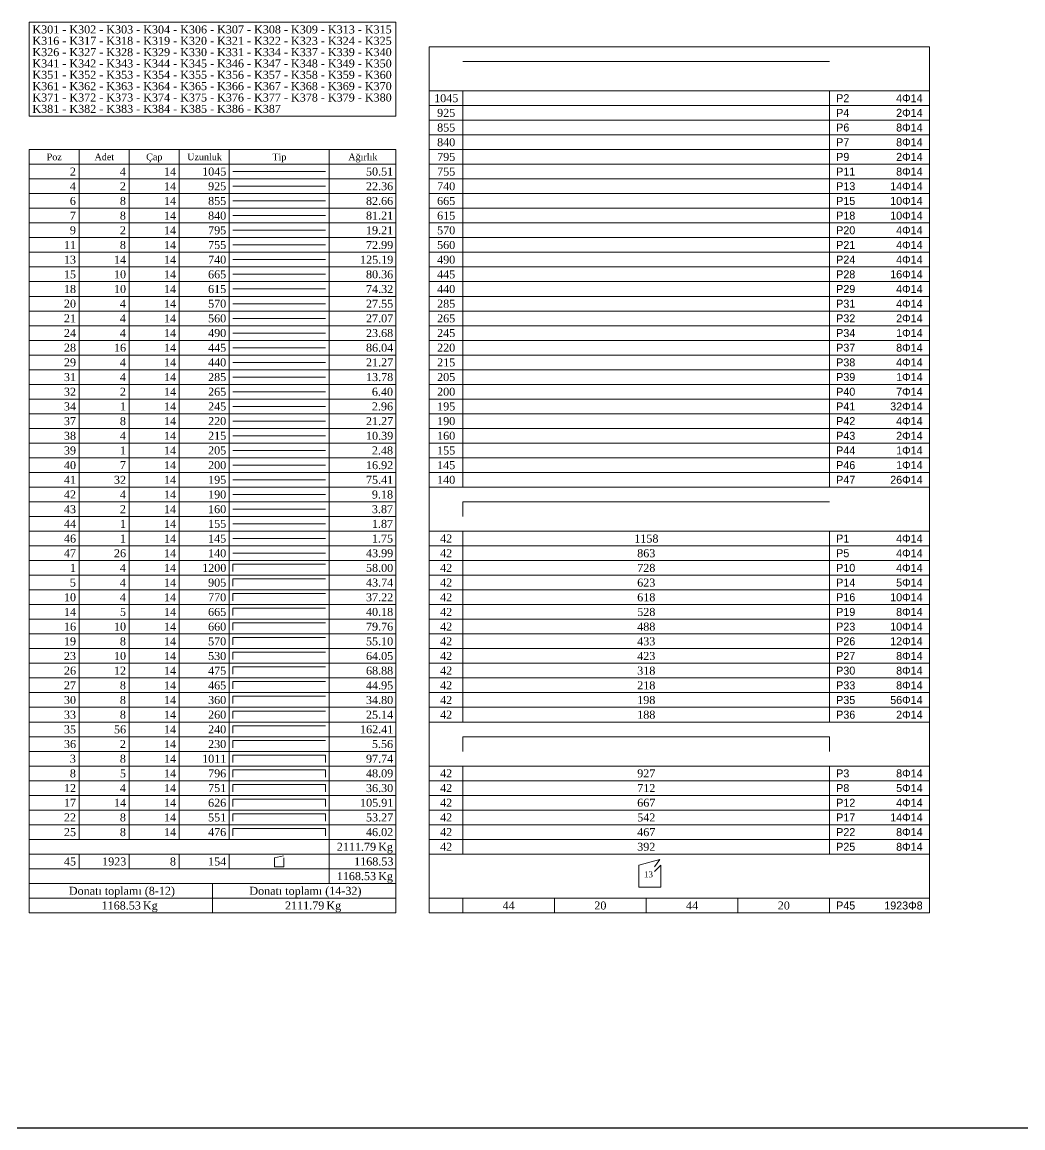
# Model space of a CAD drawing. Header units: millimetres. Extents: x 2232 to 85269, y -3593 to 5869.
# Drawn here: x 65662 to 66562, y -3593 to -2599 of the extents above; entities that cross this region are included whole.
import ezdxf

# ---------------------------------------------------------------- set-up
doc = ezdxf.new("R2010")
doc.units = ezdxf.units.MM
doc.layers.add('Donatı Metraj Tablosu', color=7, linetype='Continuous')
doc.layers.add('Standart', color=7, linetype='Continuous')
doc.styles.add('symbol_1_18', font='symbol.ttf', dxfattribs={"height": 0.2})
doc.styles.add('times new roman_1_18', font='times.ttf', dxfattribs={"height": 0.2})

# ---------------------------------------------------------------- blocks, each defined once
blk = doc.blocks.new('IDE263Entity7590')
at = {"layer": 'Donatı Metraj Tablosu', "color": 1, "linetype": 'Continuous', "lineweight": 5}
for points in [[(28238, 457.6), (28458, 457.6)], [(28238, 457.6), (28238, 0)], [(28268, 457.6), (28268, 44)], [(28298, 457.6), (28298, 44)], [(28328, 457.6), (28328, 44)], [(28358, 457.6), (28358, 44)], [(28418, 457.6), (28418, 17.6)], [(28458, 457.6), (28458, 0)], [(28238, 448.8), (28458, 448.8)], [(28360.2, 444.4), (28415.8, 444.4)], [(28238, 440), (28458, 440)], [(28238, 431.2), (28458, 431.2)], [(28360.2, 435.6), (28415.8, 435.6)], [(28360.2, 426.8), (28415.8, 426.8)], [(28238, 422.4), (28458, 422.4)], [(28360.2, 418), (28415.8, 418)], [(28238, 413.6), (28458, 413.6)], [(28238, 404.8), (28458, 404.8)], [(28360.2, 409.2), (28415.8, 409.2)], [(28360.2, 400.4), (28415.8, 400.4)], [(28238, 396), (28458, 396)], [(28360.2, 391.6), (28415.8, 391.6)], [(28238, 387.2), (28458, 387.2)], [(28238, 378.4), (28458, 378.4)], [(28360.2, 382.8), (28415.8, 382.8)], [(28360.2, 374), (28415.8, 374)], [(28238, 369.6), (28458, 369.6)], [(28360.2, 365.2), (28415.8, 365.2)], [(28238, 360.8), (28458, 360.8)], [(28238, 352), (28458, 352)], [(28360.2, 356.4), (28415.8, 356.4)], [(28360.2, 347.6), (28415.8, 347.6)], [(28238, 343.2), (28458, 343.2)], [(28360.2, 338.8), (28415.8, 338.8)], [(28238, 334.4), (28458, 334.4)], [(28238, 325.6), (28458, 325.6)], [(28360.2, 330), (28415.8, 330)], [(28360.2, 321.2), (28415.8, 321.2)], [(28238, 316.8), (28458, 316.8)], [(28360.2, 312.4), (28415.8, 312.4)], [(28238, 308), (28458, 308)], [(28238, 299.2), (28458, 299.2)], [(28360.2, 303.6), (28415.8, 303.6)], [(28360.2, 294.8), (28415.8, 294.8)], [(28238, 290.4), (28458, 290.4)], [(28360.2, 286), (28415.8, 286)], [(28238, 281.6), (28458, 281.6)], [(28238, 272.8), (28458, 272.8)], [(28360.2, 277.2), (28415.8, 277.2)], [(28360.2, 268.4), (28415.8, 268.4)], [(28238, 264), (28458, 264)], [(28360.2, 259.6), (28415.8, 259.6)], [(28238, 255.2), (28458, 255.2)], [(28238, 246.4), (28458, 246.4)], [(28360.2, 250.8), (28415.8, 250.8)], [(28360.2, 242), (28415.8, 242)], [(28238, 237.6), (28458, 237.6)], [(28360.2, 233.2), (28415.8, 233.2)], [(28238, 228.8), (28458, 228.8)], [(28238, 220), (28458, 220)], [(28360.2, 224.4), (28415.8, 224.4)], [(28360.2, 215.6), (28415.8, 215.6)], [(28238, 211.2), (28458, 211.2)], [(28360.2, 209), (28415.8, 209)], [(28360.2, 209), (28360.2, 204.6)], [(28238, 202.4), (28458, 202.4)], [(28360.2, 200.2), (28415.8, 200.2)], [(28360.2, 200.2), (28360.2, 195.8)], [(28238, 193.6), (28458, 193.6)], [(28360.2, 191.4), (28415.8, 191.4)], [(28360.2, 191.4), (28360.2, 187)], [(28238, 184.8), (28458, 184.8)], [(28360.2, 182.6), (28415.8, 182.6)], [(28360.2, 182.6), (28360.2, 178.2)], [(28238, 176), (28458, 176)], [(28360.2, 173.8), (28415.8, 173.8)], [(28360.2, 173.8), (28360.2, 169.4)], [(28238, 167.2), (28458, 167.2)], [(28360.2, 165), (28415.8, 165)], [(28360.2, 165), (28360.2, 160.6)], [(28238, 158.4), (28458, 158.4)], [(28360.2, 156.2), (28415.8, 156.2)], [(28360.2, 156.2), (28360.2, 151.8)], [(28238, 149.6), (28458, 149.6)], [(28360.2, 147.4), (28415.8, 147.4)], [(28360.2, 147.4), (28360.2, 143)], [(28238, 140.8), (28458, 140.8)], [(28360.2, 138.6), (28415.8, 138.6)], [(28360.2, 138.6), (28360.2, 134.2)], [(28238, 132), (28458, 132)], [(28360.2, 129.8), (28415.8, 129.8)], [(28360.2, 129.8), (28360.2, 125.4)], [(28238, 123.2), (28458, 123.2)], [(28360.2, 121), (28415.8, 121)], [(28360.2, 121), (28360.2, 116.6)], [(28238, 114.4), (28458, 114.4)], [(28360.2, 112.2), (28415.8, 112.2)], [(28360.2, 112.2), (28360.2, 107.8)], [(28238, 105.6), (28458, 105.6)], [(28360.2, 103.4), (28415.8, 103.4)], [(28360.2, 103.4), (28360.2, 99)], [(28238, 96.8), (28458, 96.8)], [(28360.2, 94.6), (28415.8, 94.6)], [(28360.2, 90.2), (28360.2, 94.6)], [(28415.8, 90.2), (28415.8, 94.6)], [(28238, 88), (28458, 88)], [(28360.2, 85.8), (28415.8, 85.8)], [(28360.2, 81.4), (28360.2, 85.8)], [(28415.8, 81.4), (28415.8, 85.8)], [(28238, 79.2), (28458, 79.2)], [(28360.2, 77), (28415.8, 77)], [(28360.2, 72.6), (28360.2, 77)], [(28415.8, 72.6), (28415.8, 77)], [(28238, 70.4), (28458, 70.4)], [(28360.2, 68.2), (28415.8, 68.2)], [(28360.2, 63.8), (28360.2, 68.2)], [(28415.8, 63.8), (28415.8, 68.2)], [(28238, 61.6), (28458, 61.6)], [(28360.2, 59.4), (28415.8, 59.4)], [(28360.2, 55), (28360.2, 59.4)], [(28415.8, 55), (28415.8, 59.4)], [(28238, 52.8), (28458, 52.8)], [(28360.2, 50.6), (28415.8, 50.6)], [(28360.2, 46.2), (28360.2, 50.6)], [(28415.8, 46.2), (28415.8, 50.6)], [(28238, 44), (28458, 44)], [(28238, 35.2), (28458, 35.2)], [(28268, 35.2), (28268, 26.4)], [(28298, 35.2), (28298, 26.4)], [(28328, 35.2), (28328, 26.4)], [(28358, 35.2), (28358, 26.4)], [(28385.25, 33), (28390.61, 34.1)], [(28385.25, 27.5), (28385.25, 33)], [(28390.75, 27.5), (28385.25, 27.5)], [(28390.75, 33), (28390.75, 27.5)], [(28238, 26.4), (28458, 26.4)], [(28238, 17.6), (28458, 17.6)], [(28348, 17.6), (28348, 0)], [(28238, 8.8), (28458, 8.8)], [(28238, 0), (28458, 0)]]:
    blk.add_lwpolyline(points, dxfattribs=at)
at = {"layer": 'Donatı Metraj Tablosu', "color": 1, "linetype": 'Continuous', "lineweight": 5, "style": 'times new roman_1_18'}
for s, height, p in [('Poz', 4, (28248.56, 451.2)), ('Adet', 4, (28277.25, 451.2)), ('Çap', 4, (28308.23, 451.2)), ('Uzunluk', 4, (28332.81, 451.2)), ('Tip', 4, (28383.89, 451.2)), ('Ağırlık', 4, (28429.45, 451.2)), ('2', 4.8, (28262.45, 442)), ('4', 4.8, (28292.45, 442)), ('14', 4.8, (28318.9, 442)), ('1045', 4.8, (28341.79, 442)), ('50.51', 4.8, (28440.02, 442)), ('4', 4.8, (28262.45, 433.2)), ('2', 4.8, (28292.45, 433.2)), ('14', 4.8, (28318.9, 433.2)), ('925', 4.8, (28345.34, 433.2)), ('22.36', 4.8, (28440.02, 433.2)), ('6', 4.8, (28262.45, 424.4)), ('8', 4.8, (28292.45, 424.4)), ('14', 4.8, (28318.9, 424.4)), ('855', 4.8, (28345.34, 424.4)), ('82.66', 4.8, (28440.02, 424.4)), ('7', 4.8, (28262.45, 415.6)), ('8', 4.8, (28292.45, 415.6)), ('14', 4.8, (28318.9, 415.6)), ('840', 4.8, (28345.34, 415.6)), ('81.21', 4.8, (28440.02, 415.6)), ('9', 4.8, (28262.45, 406.8)), ('2', 4.8, (28292.45, 406.8)), ('14', 4.8, (28318.9, 406.8)), ('795', 4.8, (28345.34, 406.8)), ('19.21', 4.8, (28440.02, 406.8)), ('11', 4.8, (28258.9, 398)), ('8', 4.8, (28292.45, 398)), ('14', 4.8, (28318.9, 398)), ('755', 4.8, (28345.34, 398)), ('72.99', 4.8, (28440.02, 398)), ('13', 4.8, (28258.9, 389.2)), ('14', 4.8, (28288.9, 389.2)), ('14', 4.8, (28318.9, 389.2)), ('740', 4.8, (28345.34, 389.2)), ('125.19', 4.8, (28436.47, 389.2)), ('15', 4.8, (28258.9, 380.4)), ('10', 4.8, (28288.9, 380.4)), ('14', 4.8, (28318.9, 380.4)), ('665', 4.8, (28345.34, 380.4)), ('80.36', 4.8, (28440.02, 380.4)), ('18', 4.8, (28258.9, 371.6)), ('10', 4.8, (28288.9, 371.6)), ('14', 4.8, (28318.9, 371.6)), ('615', 4.8, (28345.34, 371.6)), ('74.32', 4.8, (28440.02, 371.6)), ('20', 4.8, (28258.9, 362.8)), ('4', 4.8, (28292.45, 362.8)), ('14', 4.8, (28318.9, 362.8)), ('570', 4.8, (28345.34, 362.8)), ('27.55', 4.8, (28440.02, 362.8)), ('21', 4.8, (28258.9, 354)), ('4', 4.8, (28292.45, 354)), ('14', 4.8, (28318.9, 354)), ('560', 4.8, (28345.34, 354)), ('27.07', 4.8, (28440.02, 354)), ('24', 4.8, (28258.9, 345.2)), ('4', 4.8, (28292.45, 345.2)), ('14', 4.8, (28318.9, 345.2)), ('490', 4.8, (28345.34, 345.2)), ('23.68', 4.8, (28440.02, 345.2)), ('28', 4.8, (28258.9, 336.4)), ('16', 4.8, (28288.9, 336.4)), ('14', 4.8, (28318.9, 336.4)), ('445', 4.8, (28345.34, 336.4)), ('86.04', 4.8, (28440.02, 336.4)), ('29', 4.8, (28258.9, 327.6)), ('4', 4.8, (28292.45, 327.6)), ('14', 4.8, (28318.9, 327.6)), ('440', 4.8, (28345.34, 327.6)), ('21.27', 4.8, (28440.02, 327.6)), ('31', 4.8, (28258.9, 318.8)), ('4', 4.8, (28292.45, 318.8)), ('14', 4.8, (28318.9, 318.8)), ('285', 4.8, (28345.34, 318.8)), ('13.78', 4.8, (28440.02, 318.8)), ('32', 4.8, (28258.9, 310)), ('2', 4.8, (28292.45, 310)), ('14', 4.8, (28318.9, 310)), ('265', 4.8, (28345.34, 310)), ('6.40', 4.8, (28443.57, 310)), ('34', 4.8, (28258.9, 301.2)), ('1', 4.8, (28292.45, 301.2)), ('14', 4.8, (28318.9, 301.2)), ('245', 4.8, (28345.34, 301.2)), ('2.96', 4.8, (28443.57, 301.2)), ('37', 4.8, (28258.9, 292.4)), ('8', 4.8, (28292.45, 292.4)), ('14', 4.8, (28318.9, 292.4)), ('220', 4.8, (28345.34, 292.4)), ('21.27', 4.8, (28440.02, 292.4)), ('38', 4.8, (28258.9, 283.6)), ('4', 4.8, (28292.45, 283.6)), ('14', 4.8, (28318.9, 283.6)), ('215', 4.8, (28345.34, 283.6)), ('10.39', 4.8, (28440.02, 283.6)), ('39', 4.8, (28258.9, 274.8)), ('1', 4.8, (28292.45, 274.8)), ('14', 4.8, (28318.9, 274.8)), ('205', 4.8, (28345.34, 274.8)), ('2.48', 4.8, (28443.57, 274.8)), ('40', 4.8, (28258.9, 266)), ('7', 4.8, (28292.45, 266)), ('14', 4.8, (28318.9, 266)), ('200', 4.8, (28345.34, 266)), ('16.92', 4.8, (28440.02, 266)), ('41', 4.8, (28258.9, 257.2)), ('32', 4.8, (28288.9, 257.2)), ('14', 4.8, (28318.9, 257.2)), ('195', 4.8, (28345.34, 257.2)), ('75.41', 4.8, (28440.02, 257.2)), ('42', 4.8, (28258.9, 248.4)), ('4', 4.8, (28292.45, 248.4)), ('14', 4.8, (28318.9, 248.4)), ('190', 4.8, (28345.34, 248.4)), ('9.18', 4.8, (28443.57, 248.4)), ('43', 4.8, (28258.9, 239.6)), ('2', 4.8, (28292.45, 239.6)), ('14', 4.8, (28318.9, 239.6)), ('160', 4.8, (28345.34, 239.6)), ('3.87', 4.8, (28443.57, 239.6)), ('44', 4.8, (28258.9, 230.8)), ('1', 4.8, (28292.45, 230.8)), ('14', 4.8, (28318.9, 230.8)), ('155', 4.8, (28345.34, 230.8)), ('1.87', 4.8, (28443.57, 230.8)), ('46', 4.8, (28258.9, 222)), ('1', 4.8, (28292.45, 222)), ('14', 4.8, (28318.9, 222)), ('145', 4.8, (28345.34, 222)), ('1.75', 4.8, (28443.57, 222)), ('47', 4.8, (28258.9, 213.2)), ('26', 4.8, (28288.9, 213.2)), ('14', 4.8, (28318.9, 213.2)), ('140', 4.8, (28345.34, 213.2)), ('43.99', 4.8, (28440.02, 213.2)), ('1', 4.8, (28262.45, 204.4)), ('4', 4.8, (28292.45, 204.4)), ('14', 4.8, (28318.9, 204.4)), ('1200', 4.8, (28341.79, 204.4)), ('58.00', 4.8, (28440.02, 204.4)), ('5', 4.8, (28262.45, 195.6)), ('4', 4.8, (28292.45, 195.6)), ('14', 4.8, (28318.9, 195.6)), ('905', 4.8, (28345.34, 195.6)), ('43.74', 4.8, (28440.02, 195.6)), ('10', 4.8, (28258.9, 186.8)), ('4', 4.8, (28292.45, 186.8)), ('14', 4.8, (28318.9, 186.8)), ('770', 4.8, (28345.34, 186.8)), ('37.22', 4.8, (28440.02, 186.8)), ('14', 4.8, (28258.9, 178)), ('5', 4.8, (28292.45, 178)), ('14', 4.8, (28318.9, 178)), ('665', 4.8, (28345.34, 178)), ('40.18', 4.8, (28440.02, 178)), ('16', 4.8, (28258.9, 169.2)), ('10', 4.8, (28288.9, 169.2)), ('14', 4.8, (28318.9, 169.2)), ('660', 4.8, (28345.34, 169.2)), ('79.76', 4.8, (28440.02, 169.2)), ('19', 4.8, (28258.9, 160.4)), ('8', 4.8, (28292.45, 160.4)), ('14', 4.8, (28318.9, 160.4)), ('570', 4.8, (28345.34, 160.4)), ('55.10', 4.8, (28440.02, 160.4)), ('23', 4.8, (28258.9, 151.6)), ('10', 4.8, (28288.9, 151.6)), ('14', 4.8, (28318.9, 151.6)), ('530', 4.8, (28345.34, 151.6)), ('64.05', 4.8, (28440.02, 151.6)), ('26', 4.8, (28258.9, 142.8)), ('12', 4.8, (28288.9, 142.8)), ('14', 4.8, (28318.9, 142.8)), ('475', 4.8, (28345.34, 142.8)), ('68.88', 4.8, (28440.02, 142.8)), ('27', 4.8, (28258.9, 134)), ('8', 4.8, (28292.45, 134)), ('14', 4.8, (28318.9, 134)), ('465', 4.8, (28345.34, 134)), ('44.95', 4.8, (28440.02, 134)), ('30', 4.8, (28258.9, 125.2)), ('8', 4.8, (28292.45, 125.2)), ('14', 4.8, (28318.9, 125.2)), ('360', 4.8, (28345.34, 125.2)), ('34.80', 4.8, (28440.02, 125.2)), ('33', 4.8, (28258.9, 116.4)), ('8', 4.8, (28292.45, 116.4)), ('14', 4.8, (28318.9, 116.4)), ('260', 4.8, (28345.34, 116.4)), ('25.14', 4.8, (28440.02, 116.4)), ('35', 4.8, (28258.9, 107.6)), ('56', 4.8, (28288.9, 107.6)), ('14', 4.8, (28318.9, 107.6)), ('240', 4.8, (28345.34, 107.6)), ('162.41', 4.8, (28436.47, 107.6)), ('36', 4.8, (28258.9, 98.8)), ('2', 4.8, (28292.45, 98.8)), ('14', 4.8, (28318.9, 98.8)), ('230', 4.8, (28345.34, 98.8)), ('5.56', 4.8, (28443.57, 98.8)), ('3', 4.8, (28262.45, 90)), ('8', 4.8, (28292.45, 90)), ('14', 4.8, (28318.9, 90)), ('1011', 4.8, (28341.79, 90)), ('97.74', 4.8, (28440.02, 90)), ('8', 4.8, (28262.45, 81.2)), ('5', 4.8, (28292.45, 81.2)), ('14', 4.8, (28318.9, 81.2)), ('796', 4.8, (28345.34, 81.2)), ('48.09', 4.8, (28440.02, 81.2)), ('12', 4.8, (28258.9, 72.4)), ('4', 4.8, (28292.45, 72.4)), ('14', 4.8, (28318.9, 72.4)), ('751', 4.8, (28345.34, 72.4)), ('36.30', 4.8, (28440.02, 72.4)), ('17', 4.8, (28258.9, 63.6)), ('14', 4.8, (28288.9, 63.6)), ('14', 4.8, (28318.9, 63.6)), ('626', 4.8, (28345.34, 63.6)), ('105.91', 4.8, (28436.47, 63.6)), ('8', 4.8, (28292.45, 54.8)), ('22', 4.8, (28258.9, 54.8)), ('14', 4.8, (28318.9, 54.8)), ('551', 4.8, (28345.34, 54.8)), ('53.27', 4.8, (28440.02, 54.8)), ('25', 4.8, (28258.9, 46)), ('8', 4.8, (28292.45, 46)), ('14', 4.8, (28318.9, 46)), ('476', 4.8, (28345.34, 46)), ('46.02', 4.8, (28440.02, 46)), ('2111.79', 4.8, (28422.51, 37.2)), ('Kg', 4.8, (28447.32, 37.2)), ('45', 4.8, (28258.9, 28.4)), ('1923', 4.8, (28281.79, 28.4)), ('8', 4.8, (28322.45, 28.4)), ('154', 4.8, (28345.34, 28.4)), ('1168.53', 4.8, (28432.92, 28.4)), ('1168.53', 4.8, (28422.51, 19.6)), ('Kg', 4.8, (28447.32, 19.6)), ('Donatı toplamı (8-12)', 4.8, (28261.85, 10.8)), ('Donatı toplamı (14-32)', 4.8, (28370.07, 10.8)), ('1168.53', 4.8, (28281.46, 2)), ('Kg', 4.8, (28306.27, 2)), ('2111.79', 4.8, (28391.46, 2)), ('Kg', 4.8, (28416.27, 2))]:
    blk.add_text(s, height=height, dxfattribs=at).set_placement(p)
blk = doc.blocks.new('IDE263Entity7591')
at = {"layer": 'Donatı Metraj Tablosu', "color": 1, "linetype": 'Continuous', "lineweight": 5}
for points in [[(28238, 477.6), (28238, 534)], [(28238, 534), (28458, 534)], [(28458, 534), (28458, 477.6)], [(28458, 477.6), (28238, 477.6)]]:
    blk.add_lwpolyline(points, dxfattribs=at)
at = {"layer": 'Donatı Metraj Tablosu', "color": 1, "linetype": 'Continuous', "lineweight": 5, "style": 'times new roman_1_18'}
for s, p in [('K301 - K302 - K303 - K304 - K306 - K307 - K308 - K309 - K313 - K315', (28240, 527.2)), ('K316 - K317 - K318 - K319 - K320 - K321 - K322 - K323 - K324 - K325', (28240, 520.4)), ('K326 - K327 - K328 - K329 - K330 - K331 - K334 - K337 - K339 - K340', (28240, 513.6)), ('K341 - K342 - K343 - K344 - K345 - K346 - K347 - K348 - K349 - K350', (28240, 506.8)), ('K351 - K352 - K353 - K354 - K355 - K356 - K357 - K358 - K359 - K360', (28240, 500)), ('K361 - K362 - K363 - K364 - K365 - K366 - K367 - K368 - K369 - K370', (28240, 493.2)), ('K371 - K372 - K373 - K374 - K375 - K376 - K377 - K378 - K379 - K380', (28240, 486.4)), ('K381 - K382 - K383 - K384 - K385 - K386 - K387', (28240, 479.6))]:
    blk.add_text(s, height=4.8, dxfattribs=at).set_placement(p)
blk = doc.blocks.new('IDE263Entity7592')
at = {"layer": 'Donatı Metraj Tablosu', "color": 1, "linetype": 'Continuous', "lineweight": 5}
for points in [[(28478, 519.2), (28778, 519.2)], [(28478, 519.2), (28478, 255.2)], [(28778, 519.2), (28778, 255.2)], [(28498, 510.4), (28718, 510.4)], [(28478, 492.8), (28778, 492.8)], [(28498, 492.8), (28498, 255.2)], [(28718, 492.8), (28718, 255.2)], [(28478, 484), (28778, 484)], [(28478, 475.2), (28778, 475.2)], [(28478, 466.4), (28778, 466.4)], [(28478, 457.6), (28778, 457.6)], [(28478, 448.8), (28778, 448.8)], [(28478, 440), (28778, 440)], [(28478, 431.2), (28778, 431.2)], [(28478, 422.4), (28778, 422.4)], [(28478, 413.6), (28778, 413.6)], [(28478, 404.8), (28778, 404.8)], [(28478, 396), (28778, 396)], [(28478, 387.2), (28778, 387.2)], [(28478, 378.4), (28778, 378.4)], [(28478, 369.6), (28778, 369.6)], [(28478, 360.8), (28778, 360.8)], [(28478, 352), (28778, 352)], [(28478, 343.2), (28778, 343.2)], [(28478, 334.4), (28778, 334.4)], [(28478, 325.6), (28778, 325.6)], [(28478, 316.8), (28778, 316.8)], [(28478, 308), (28778, 308)], [(28478, 299.2), (28778, 299.2)], [(28478, 290.4), (28778, 290.4)], [(28478, 281.6), (28778, 281.6)], [(28478, 272.8), (28778, 272.8)], [(28478, 264), (28778, 264)], [(28478, 255.2), (28778, 255.2)], [(28478, 255.2), (28778, 255.2)], [(28478, 255.2), (28478, 114.4)], [(28778, 255.2), (28778, 114.4)], [(28498, 246.4), (28718, 246.4)], [(28498, 246.4), (28498, 237.6)], [(28478, 228.8), (28778, 228.8)], [(28498, 228.8), (28498, 114.4)], [(28718, 228.8), (28718, 114.4)], [(28478, 220), (28778, 220)], [(28478, 211.2), (28778, 211.2)], [(28478, 202.4), (28778, 202.4)], [(28478, 193.6), (28778, 193.6)], [(28478, 184.8), (28778, 184.8)], [(28478, 176), (28778, 176)], [(28478, 167.2), (28778, 167.2)], [(28478, 158.4), (28778, 158.4)], [(28478, 149.6), (28778, 149.6)], [(28478, 140.8), (28778, 140.8)], [(28478, 132), (28778, 132)], [(28478, 123.2), (28778, 123.2)], [(28478, 114.4), (28778, 114.4)], [(28478, 114.4), (28778, 114.4)], [(28478, 114.4), (28478, 35.2)], [(28778, 114.4), (28778, 35.2)], [(28498, 105.6), (28718, 105.6)], [(28498, 105.6), (28498, 96.8)], [(28718, 105.6), (28718, 96.8)], [(28478, 88), (28778, 88)], [(28498, 88), (28498, 35.2)], [(28718, 88), (28718, 35.2)], [(28478, 79.2), (28778, 79.2)], [(28478, 70.4), (28778, 70.4)], [(28478, 61.6), (28778, 61.6)], [(28478, 52.8), (28778, 52.8)], [(28478, 44), (28778, 44)], [(28478, 35.2), (28778, 35.2)], [(28478, 35.2), (28778, 35.2)], [(28478, 35.2), (28478, 0)], [(28778, 35.2), (28778, 0)], [(28603.6, 28.6), (28616.14, 31.9)], [(28603.6, 28.6), (28603.6, 15.4)], [(28616.8, 28.6), (28613.07, 24.87)], [(28616.14, 31.9), (28613.11, 27.57)], [(28616.8, 15.4), (28616.8, 28.6)], [(28603.6, 15.4), (28616.8, 15.4)], [(28478, 8.8), (28778, 8.8)], [(28498, 8.8), (28498, 0)], [(28553, 8.8), (28553, 0)], [(28608, 8.8), (28608, 0)], [(28663, 8.8), (28663, 0)], [(28718, 8.8), (28718, 0)], [(28478, 0), (28778, 0)]]:
    blk.add_lwpolyline(points, dxfattribs=at)
for s, height, style, p in [('1045', 4.8, 'times new roman_1_18', (28480.9, 486)), ('R2', 4.8, 'symbol_1_18', (28722, 486)), ('4F14', 4.8, 'symbol_1_18', (28757.94, 486)), ('925', 4.8, 'times new roman_1_18', (28482.67, 477.2)), ('R4', 4.8, 'symbol_1_18', (28722, 477.2)), ('2F14', 4.8, 'symbol_1_18', (28757.94, 477.2)), ('855', 4.8, 'times new roman_1_18', (28482.67, 468.4)), ('R6', 4.8, 'symbol_1_18', (28722, 468.4)), ('8F14', 4.8, 'symbol_1_18', (28757.94, 468.4)), ('840', 4.8, 'times new roman_1_18', (28482.67, 459.6)), ('R7', 4.8, 'symbol_1_18', (28722, 459.6)), ('8F14', 4.8, 'symbol_1_18', (28757.94, 459.6)), ('795', 4.8, 'times new roman_1_18', (28482.67, 450.8)), ('R9', 4.8, 'symbol_1_18', (28722, 450.8)), ('2F14', 4.8, 'symbol_1_18', (28757.94, 450.8)), ('755', 4.8, 'times new roman_1_18', (28482.67, 442)), ('R11', 4.8, 'symbol_1_18', (28722, 442)), ('8F14', 4.8, 'symbol_1_18', (28757.94, 442)), ('740', 4.8, 'times new roman_1_18', (28482.67, 433.2)), ('R13', 4.8, 'symbol_1_18', (28722, 433.2)), ('14F14', 4.8, 'symbol_1_18', (28754.39, 433.2)), ('665', 4.8, 'times new roman_1_18', (28482.67, 424.4)), ('R15', 4.8, 'symbol_1_18', (28722, 424.4)), ('10F14', 4.8, 'symbol_1_18', (28754.39, 424.4)), ('615', 4.8, 'times new roman_1_18', (28482.67, 415.6)), ('R18', 4.8, 'symbol_1_18', (28722, 415.6)), ('10F14', 4.8, 'symbol_1_18', (28754.39, 415.6)), ('570', 4.8, 'times new roman_1_18', (28482.67, 406.8)), ('R20', 4.8, 'symbol_1_18', (28722, 406.8)), ('4F14', 4.8, 'symbol_1_18', (28757.94, 406.8)), ('560', 4.8, 'times new roman_1_18', (28482.67, 398)), ('R21', 4.8, 'symbol_1_18', (28722, 398)), ('4F14', 4.8, 'symbol_1_18', (28757.94, 398)), ('490', 4.8, 'times new roman_1_18', (28482.67, 389.2)), ('R24', 4.8, 'symbol_1_18', (28722, 389.2)), ('4F14', 4.8, 'symbol_1_18', (28757.94, 389.2)), ('445', 4.8, 'times new roman_1_18', (28482.67, 380.4)), ('R28', 4.8, 'symbol_1_18', (28722, 380.4)), ('16F14', 4.8, 'symbol_1_18', (28754.39, 380.4)), ('440', 4.8, 'times new roman_1_18', (28482.67, 371.6)), ('R29', 4.8, 'symbol_1_18', (28722, 371.6)), ('4F14', 4.8, 'symbol_1_18', (28757.94, 371.6)), ('285', 4.8, 'times new roman_1_18', (28482.67, 362.8)), ('R31', 4.8, 'symbol_1_18', (28722, 362.8)), ('4F14', 4.8, 'symbol_1_18', (28757.94, 362.8)), ('265', 4.8, 'times new roman_1_18', (28482.67, 354)), ('R32', 4.8, 'symbol_1_18', (28722, 354)), ('2F14', 4.8, 'symbol_1_18', (28757.94, 354)), ('245', 4.8, 'times new roman_1_18', (28482.67, 345.2)), ('R34', 4.8, 'symbol_1_18', (28722, 345.2)), ('1F14', 4.8, 'symbol_1_18', (28757.94, 345.2)), ('220', 4.8, 'times new roman_1_18', (28482.67, 336.4)), ('R37', 4.8, 'symbol_1_18', (28722, 336.4)), ('8F14', 4.8, 'symbol_1_18', (28757.94, 336.4)), ('215', 4.8, 'times new roman_1_18', (28482.67, 327.6)), ('R38', 4.8, 'symbol_1_18', (28722, 327.6)), ('4F14', 4.8, 'symbol_1_18', (28757.94, 327.6)), ('205', 4.8, 'times new roman_1_18', (28482.67, 318.8)), ('R39', 4.8, 'symbol_1_18', (28722, 318.8)), ('1F14', 4.8, 'symbol_1_18', (28757.94, 318.8)), ('200', 4.8, 'times new roman_1_18', (28482.67, 310)), ('R40', 4.8, 'symbol_1_18', (28722, 310)), ('7F14', 4.8, 'symbol_1_18', (28757.94, 310)), ('195', 4.8, 'times new roman_1_18', (28482.67, 301.2)), ('R41', 4.8, 'symbol_1_18', (28722, 301.2)), ('32F14', 4.8, 'symbol_1_18', (28754.39, 301.2)), ('190', 4.8, 'times new roman_1_18', (28482.67, 292.4)), ('R42', 4.8, 'symbol_1_18', (28722, 292.4)), ('4F14', 4.8, 'symbol_1_18', (28757.94, 292.4)), ('160', 4.8, 'times new roman_1_18', (28482.67, 283.6)), ('R43', 4.8, 'symbol_1_18', (28722, 283.6)), ('2F14', 4.8, 'symbol_1_18', (28757.94, 283.6)), ('155', 4.8, 'times new roman_1_18', (28482.67, 274.8)), ('R44', 4.8, 'symbol_1_18', (28722, 274.8)), ('1F14', 4.8, 'symbol_1_18', (28757.94, 274.8)), ('145', 4.8, 'times new roman_1_18', (28482.67, 266)), ('R46', 4.8, 'symbol_1_18', (28722, 266)), ('1F14', 4.8, 'symbol_1_18', (28757.94, 266)), ('140', 4.8, 'times new roman_1_18', (28482.67, 257.2)), ('R47', 4.8, 'symbol_1_18', (28722, 257.2)), ('26F14', 4.8, 'symbol_1_18', (28754.39, 257.2)), ('42', 4.8, 'times new roman_1_18', (28484.45, 222)), ('1158', 4.8, 'times new roman_1_18', (28600.9, 222)), ('R1', 4.8, 'symbol_1_18', (28722, 222)), ('4F14', 4.8, 'symbol_1_18', (28757.94, 222)), ('42', 4.8, 'times new roman_1_18', (28484.45, 213.2)), ('863', 4.8, 'times new roman_1_18', (28602.67, 213.2)), ('R5', 4.8, 'symbol_1_18', (28722, 213.2)), ('4F14', 4.8, 'symbol_1_18', (28757.94, 213.2)), ('42', 4.8, 'times new roman_1_18', (28484.45, 204.4)), ('728', 4.8, 'times new roman_1_18', (28602.67, 204.4)), ('R10', 4.8, 'symbol_1_18', (28722, 204.4)), ('4F14', 4.8, 'symbol_1_18', (28757.94, 204.4)), ('42', 4.8, 'times new roman_1_18', (28484.45, 195.6)), ('623', 4.8, 'times new roman_1_18', (28602.67, 195.6)), ('R14', 4.8, 'symbol_1_18', (28722, 195.6)), ('5F14', 4.8, 'symbol_1_18', (28757.94, 195.6)), ('42', 4.8, 'times new roman_1_18', (28484.45, 186.8)), ('618', 4.8, 'times new roman_1_18', (28602.67, 186.8)), ('R16', 4.8, 'symbol_1_18', (28722, 186.8)), ('10F14', 4.8, 'symbol_1_18', (28754.39, 186.8)), ('42', 4.8, 'times new roman_1_18', (28484.45, 178)), ('528', 4.8, 'times new roman_1_18', (28602.67, 178)), ('R19', 4.8, 'symbol_1_18', (28722, 178)), ('8F14', 4.8, 'symbol_1_18', (28757.94, 178)), ('42', 4.8, 'times new roman_1_18', (28484.45, 169.2)), ('488', 4.8, 'times new roman_1_18', (28602.67, 169.2)), ('R23', 4.8, 'symbol_1_18', (28722, 169.2)), ('10F14', 4.8, 'symbol_1_18', (28754.39, 169.2)), ('42', 4.8, 'times new roman_1_18', (28484.45, 160.4)), ('433', 4.8, 'times new roman_1_18', (28602.67, 160.4)), ('R26', 4.8, 'symbol_1_18', (28722, 160.4)), ('12F14', 4.8, 'symbol_1_18', (28754.39, 160.4)), ('42', 4.8, 'times new roman_1_18', (28484.45, 151.6)), ('423', 4.8, 'times new roman_1_18', (28602.67, 151.6)), ('R27', 4.8, 'symbol_1_18', (28722, 151.6)), ('8F14', 4.8, 'symbol_1_18', (28757.94, 151.6)), ('42', 4.8, 'times new roman_1_18', (28484.45, 142.8)), ('318', 4.8, 'times new roman_1_18', (28602.67, 142.8)), ('R30', 4.8, 'symbol_1_18', (28722, 142.8)), ('8F14', 4.8, 'symbol_1_18', (28757.94, 142.8)), ('42', 4.8, 'times new roman_1_18', (28484.45, 134)), ('218', 4.8, 'times new roman_1_18', (28602.67, 134)), ('R33', 4.8, 'symbol_1_18', (28722, 134)), ('8F14', 4.8, 'symbol_1_18', (28757.94, 134)), ('42', 4.8, 'times new roman_1_18', (28484.45, 125.2)), ('198', 4.8, 'times new roman_1_18', (28602.67, 125.2)), ('R35', 4.8, 'symbol_1_18', (28722, 125.2)), ('56F14', 4.8, 'symbol_1_18', (28754.39, 125.2)), ('42', 4.8, 'times new roman_1_18', (28484.45, 116.4)), ('188', 4.8, 'times new roman_1_18', (28602.67, 116.4)), ('R36', 4.8, 'symbol_1_18', (28722, 116.4)), ('2F14', 4.8, 'symbol_1_18', (28757.94, 116.4)), ('42', 4.8, 'times new roman_1_18', (28484.45, 81.2)), ('927', 4.8, 'times new roman_1_18', (28602.67, 81.2)), ('R3', 4.8, 'symbol_1_18', (28722, 81.2)), ('8F14', 4.8, 'symbol_1_18', (28757.94, 81.2)), ('42', 4.8, 'times new roman_1_18', (28484.45, 72.4)), ('712', 4.8, 'times new roman_1_18', (28602.67, 72.4)), ('R8', 4.8, 'symbol_1_18', (28722, 72.4)), ('5F14', 4.8, 'symbol_1_18', (28757.94, 72.4)), ('42', 4.8, 'times new roman_1_18', (28484.45, 63.6)), ('667', 4.8, 'times new roman_1_18', (28602.67, 63.6)), ('R12', 4.8, 'symbol_1_18', (28722, 63.6)), ('4F14', 4.8, 'symbol_1_18', (28757.94, 63.6)), ('42', 4.8, 'times new roman_1_18', (28484.45, 54.8)), ('542', 4.8, 'times new roman_1_18', (28602.67, 54.8)), ('R17', 4.8, 'symbol_1_18', (28722, 54.8)), ('14F14', 4.8, 'symbol_1_18', (28754.39, 54.8)), ('42', 4.8, 'times new roman_1_18', (28484.45, 46)), ('467', 4.8, 'times new roman_1_18', (28602.67, 46)), ('R22', 4.8, 'symbol_1_18', (28722, 46)), ('8F14', 4.8, 'symbol_1_18', (28757.94, 46)), ('42', 4.8, 'times new roman_1_18', (28484.45, 37.2)), ('392', 4.8, 'times new roman_1_18', (28602.67, 37.2)), ('R25', 4.8, 'symbol_1_18', (28722, 37.2)), ('8F14', 4.8, 'symbol_1_18', (28757.94, 37.2)), ('13', 3.6, 'times new roman_1_18', (28606.67, 21.27)), ('44', 4.8, 'times new roman_1_18', (28521.95, 2)), ('20', 4.8, 'times new roman_1_18', (28576.95, 2)), ('44', 4.8, 'times new roman_1_18', (28631.95, 2)), ('20', 4.8, 'times new roman_1_18', (28686.95, 2)), ('R45', 4.8, 'symbol_1_18', (28722, 2)), ('1923F8', 4.8, 'symbol_1_18', (28750.84, 2))]:
    blk.add_text(s, height=height, dxfattribs=dict(at, style=style)).set_placement(p)

msp = doc.modelspace()

# ---------------------------------------------------------------- linework, layer by layer
msp.add_line((3332.36, -3593.4), (85269.24, -3593.4))

# ---------------------------------------------------------------- block references
at = {"layer": 'Standart', "xscale": 1.5, "yscale": 1.5, "zscale": 1.5}
for name in ['IDE263Entity7591', 'IDE263Entity7592', 'IDE263Entity7590']:
    msp.add_blockref(name, (23311.03, -3400.01), dxfattribs=at)

doc.saveas('drawing.dxf')
